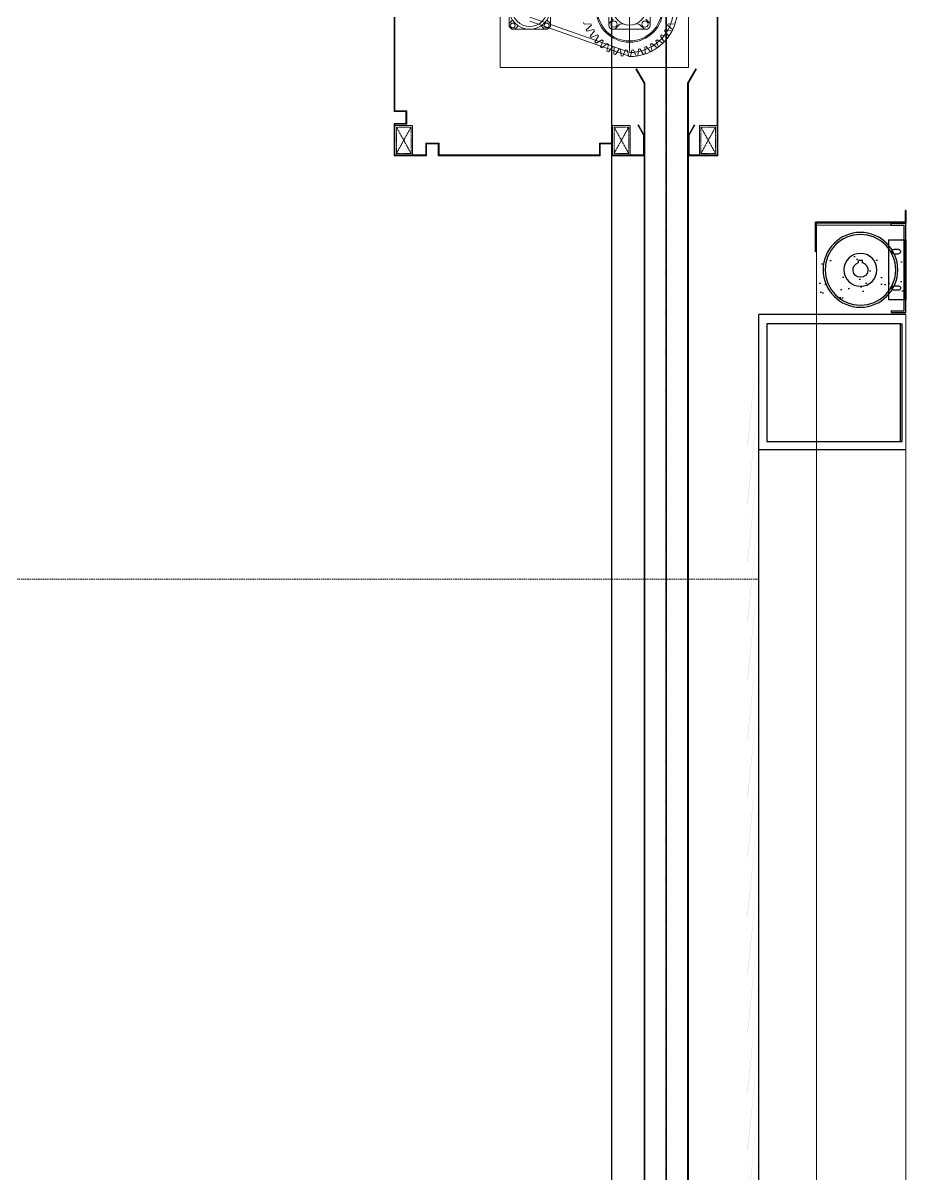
# Model space of a CAD drawing. Header units: millimetres. Extents: x 0 to 420000, y 0 to 297000.
# Drawn here: x 229511 to 231013, y 46219 to 48176 of the extents above; entities that cross this region are included whole.
import ezdxf

# ---------------------------------------------------------------- set-up
doc = ezdxf.new("R2010")
doc.units = ezdxf.units.MM
for name, pattern in [('CEN', [62, 60, -1, 0, -1]), ('CENTER', [2, 1.25, -0.25, 0.25, -0.25]), ('HIDDEN', [0.375, 0.25, -0.125]), ('HIDDENX2', [0.75, 0.5, -0.25])]:
    doc.linetypes.add(name, pattern=pattern)
for name, color, linetype in [('5HAT', 5, 'Continuous'), ('CEN', 1, 'CEN'), ('col', 1, 'Continuous'), ('FOR', 4, 'Continuous')]:
    doc.layers.add(name, color=color, linetype=linetype)
for name, color, linetype, lineweight in [('A-CONC-LIN1', 2, 'Continuous', 40), ('A-ELEV-LIN2', 7, 'Continuous', 25), ('A-ELEV-LIN3', 8, 'Continuous', 18), ('A-XXXX-HID', 8, 'HIDDEN', 18), ('DJ', 7, 'Continuous', 5)]:
    doc.layers.add(name, color=color, linetype=linetype, lineweight=lineweight)

# ---------------------------------------------------------------- blocks, each defined once
blk = doc.blocks.new('방화스크린(냉동)')
at = {"layer": 'A-ELEV-LIN3'}
for p, q in [((225760, 84217.2), (225760, 84362.8)), ((225724.8, 84318.1), (225724.8, 84261.8)), ((225795.2, 84318.1), (225795.2, 84261.8)), ((225759.1, 84215.3), (225929.5, 84275.3)), ((225894.5, 84290), (225894.5, 84259.7)), ((225964.8, 84290), (225964.8, 84259.7)), ((225682.8, 84263.4), (225681.9, 84266.1)), ((225682.8, 84263.4), (225694.4, 84264.2)), ((225686.6, 84254.2), (225695.4, 84261.8)), ((225695.4, 84261.8), (225694.4, 84264.2)), ((225732.2, 84272.2), (225724.8, 84264.8)), ((225742.2, 84262.2), (225734.8, 84254.8)), ((225759, 84208.4), (225929.4, 84268.4)), ((225777.8, 84262.2), (225785.2, 84254.8)), ((225787.8, 84272.2), (225795.2, 84264.8)), ((225825.6, 84264.2), (225824.6, 84261.8)), ((225833.4, 84254.2), (225824.6, 84261.8)), ((225837.2, 84263.4), (225825.6, 84264.2)), ((225838.1, 84266.1), (225837.2, 84263.4)), ((225900.3, 84270.6), (225894.5, 84264.8)), ((225910.3, 84260.7), (225904.5, 84254.9)), ((225949, 84260.7), (225954.8, 84254.9)), ((225959, 84270.6), (225964.8, 84264.8)), ((225687.9, 84251.7), (225686.6, 84254.2)), ((225687.9, 84251.7), (225699.2, 84254.3)), ((225693.1, 84243.1), (225700.6, 84252)), ((225694.8, 84240.9), (225693.1, 84243.1)), ((225694.8, 84240.9), (225705.5, 84245.2)), ((225700.6, 84252), (225699.2, 84254.3)), ((225701.3, 84233.3), (225707.2, 84243.2)), ((225703.3, 84231.3), (225713.2, 84237.2)), ((225707.2, 84243.2), (225705.5, 84245.2)), ((225715.2, 84235.5), (225713.2, 84237.2)), ((225788.1, 84254.8), (225731.9, 84254.8)), ((225806.8, 84237.2), (225804.8, 84235.5)), ((225816.7, 84231.3), (225806.8, 84237.2)), ((225814.5, 84245.2), (225812.8, 84243.2)), ((225818.7, 84233.3), (225812.8, 84243.2)), ((225825.2, 84240.9), (225814.5, 84245.2)), ((225820.8, 84254.3), (225819.4, 84252)), ((225826.9, 84243.1), (225819.4, 84252)), ((225832.1, 84251.7), (225820.8, 84254.3)), ((225826.9, 84243.1), (225825.2, 84240.9)), ((225833.4, 84254.2), (225832.1, 84251.7)), ((225959.9, 84254.9), (225899.4, 84254.9)), ((225703.3, 84231.3), (225701.3, 84233.3)), ((225710.9, 84224.8), (225715.2, 84235.5)), ((225713.2, 84223.1), (225710.9, 84224.8)), ((225713.2, 84223.1), (225722, 84230.6)), ((225721.7, 84217.9), (225724.3, 84229.2)), ((225724.2, 84216.6), (225721.7, 84217.9)), ((225724.3, 84229.2), (225722, 84230.6)), ((225724.2, 84216.6), (225731.8, 84225.4)), ((225734.2, 84224.4), (225731.8, 84225.4)), ((225733.4, 84212.8), (225734.2, 84224.4)), ((225736.1, 84211.9), (225742.3, 84221.8)), ((225744.8, 84221.1), (225742.3, 84221.8)), ((225745.8, 84209.6), (225744.8, 84221.1)), ((225748.6, 84209.1), (225753.2, 84219.8)), ((225755.8, 84219.6), (225753.2, 84219.8)), ((225758.6, 84208.4), (225755.8, 84219.6)), ((225761.4, 84208.4), (225764.2, 84219.6)), ((225766.8, 84219.8), (225764.2, 84219.6)), ((225771.4, 84209.1), (225766.8, 84219.8)), ((225774.2, 84209.6), (225775.2, 84221.1)), ((225777.7, 84221.8), (225775.2, 84221.1)), ((225783.9, 84211.9), (225777.7, 84221.8)), ((225788.2, 84225.4), (225785.8, 84224.4)), ((225786.6, 84212.8), (225785.8, 84224.4)), ((225795.8, 84216.6), (225788.2, 84225.4)), ((225798, 84230.6), (225795.7, 84229.2)), ((225798.3, 84217.9), (225795.7, 84229.2)), ((225798.3, 84217.9), (225795.8, 84216.6)), ((225806.9, 84223.1), (225798, 84230.6)), ((225809.1, 84224.8), (225804.8, 84235.5)), ((225809.1, 84224.8), (225806.9, 84223.1)), ((225818.7, 84233.3), (225816.7, 84231.3)), ((225736.1, 84211.9), (225733.4, 84212.8)), ((225748.6, 84209.1), (225745.8, 84209.6)), ((225761.4, 84208.4), (225758.6, 84208.4)), ((225774.2, 84209.6), (225771.4, 84209.1)), ((225786.6, 84212.8), (225783.9, 84211.9)), ((225647.1, 84187.8), (225646, 84187.2)), ((225660, 84163), (225646, 84187.2)), ((225661.2, 84163.4), (225647.1, 84187.8)), ((225733.8, 84163.4), (225747.9, 84187.8)), ((225735, 84163), (225749, 84187.2)), ((225747.9, 84187.8), (225749, 84187.2)), ((225660, 84163), (225660, 79540)), ((225661.2, 84163.4), (225661.2, 79540)), ((225733.8, 84163.4), (225733.8, 79540)), ((225735, 84163), (225735, 79540))]:
    blk.add_line(p, q, dxfattribs=at)
blk.add_lwpolyline([(225980, 84390), (225660, 84390), (225660, 84190), (225980, 84190)], close=True, dxfattribs=at)
for centre, radius in [((225760, 84290), 57.2), ((225760, 84290), 55), ((225760, 84290), 28.1), ((225929.7, 84290), 35.1), ((225929.7, 84290), 30.4), ((225733.6, 84263.6), 5.28), ((225786.4, 84263.6), 5.28), ((225900.8, 84261.2), 4.16), ((225958.5, 84261.2), 4.16)]:
    blk.add_circle(centre, radius, dxfattribs=at)
for centre, radius, start, end in [((225760, 84290), 81.6, 62.9421, 269.3324), ((225760, 84290), 74.7, 62.9395, 269.3349), ((225731.9, 84261.8), 7.04, 180, 270), ((225747.2, 84257.2), 7.04, 68.5782, 135), ((225772.9, 84257.2), 7.04, 45, 111.4218), ((225788.1, 84261.8), 7.04, 270, 0), ((225929.7, 84290), 46.4, 220.779, 229.221), ((225929.7, 84290), 46.4, 310.779, 319.221)]:
    blk.add_arc(centre, radius, start, end, dxfattribs=at)
at = {"layer": 'CEN', "color": 1, "linetype": 'CENTER'}
blk.add_line((225697.5, 79540), (225697.5, 84319.7), dxfattribs=at)
at = {"layer": 'DJ', "color": 4}
for p, q in [((225697.2, 79541.5), (225697.2, 84287.2)), ((225697.9, 79541.5), (225697.9, 84287.2))]:
    blk.add_line(p, q, dxfattribs=at)
at = {"layer": 'DJ', "color": 8, "linetype": 'HIDDENX2'}
for p, q in [((225638.7, 84043.7), (225613.7, 84088.7)), ((225638.7, 84088.7), (225613.7, 84043.7)), ((225786.3, 84043.7), (225761.3, 84088.7)), ((225786.3, 84088.7), (225761.3, 84043.7)), ((226156.3, 84043.7), (226131.3, 84088.7)), ((226156.3, 84088.7), (226131.3, 84043.7))]:
    blk.add_line(p, q, dxfattribs=at)
at = {"layer": 'DJ', "color": 4}
for points in [[(225746, 84091.7), (225745, 84092.3), (225735, 84075), (225735, 84040), (225790, 84040), (225790, 84060), (225810, 84060), (225810, 84040), (226085, 84040), (226085, 84060), (226105, 84060), (226105, 84040), (226160, 84040), (226160, 84095), (226140, 84095), (226140, 84115), (226160, 84115), (226160, 84365)], [(225610, 84440), (225610, 84040), (225660, 84040), (225660, 84075), (225650, 84092.3), (225649, 84091.7)]]:
    blk.add_lwpolyline(points, dxfattribs=at)
at = {"layer": 'DJ', "color": 8}
for points in [[(225746, 84091.7), (225736.2, 84074.7), (225736.2, 84041.2), (225788.8, 84041.2), (225788.8, 84061.2), (225811.2, 84061.2), (225811.2, 84041.2), (226083.8, 84041.2), (226083.8, 84061.2), (226106.2, 84061.2), (226106.2, 84041.2), (226158.8, 84041.2), (226158.8, 84093.8), (226138.8, 84093.8), (226138.8, 84116.2), (226158.8, 84116.2), (226158.8, 84363.8), (226138.8, 84363.8), (226138.8, 84386.2), (226158.8, 84386.2), (226158.8, 84438.8), (225611.2, 84438.8)], [(225611.2, 84438.8), (225611.2, 84041.2), (225658.8, 84041.2), (225658.8, 84074.7), (225649, 84091.7)]]:
    blk.add_lwpolyline(points, dxfattribs=at)
at = {"layer": 'DJ', "color": 5}
for points in [[(225641.2, 84091.2), (225641.2, 84041.2), (225611.2, 84041.2), (225611.2, 84091.2)], [(225788.8, 84091.2), (225788.8, 84041.2), (225758.8, 84041.2), (225758.8, 84091.2)], [(226158.8, 84091.2), (226158.8, 84041.2), (226128.8, 84041.2), (226128.8, 84091.2)]]:
    blk.add_lwpolyline(points, close=True, dxfattribs=at)
at = {"layer": 'DJ', "color": 8, "linetype": 'HIDDENX2'}
for points in [[(225638.7, 84088.7), (225638.7, 84043.7), (225613.7, 84043.7), (225613.7, 84088.7)], [(225786.3, 84088.7), (225786.3, 84043.7), (225761.3, 84043.7), (225761.3, 84088.7)], [(226156.3, 84088.7), (226156.3, 84043.7), (226131.3, 84043.7), (226131.3, 84088.7)]]:
    blk.add_lwpolyline(points, close=True, dxfattribs=at)
blk = doc.blocks.new('afa')
at = {"color": 2}
for p, q in [((806.3, 304.9), (776.3, 304.9)), ((776.3, 304.9), (776.3, 202.9)), ((779.5, 304.9), (779.5, 202.9)), ((806.3, 304.9), (806.3, 202.9)), ((776.3, 202.9), (806.3, 202.9))]:
    blk.add_line(p, q, dxfattribs=at)
at = {"layer": 'FOR', "color": 2}
for p, q in [((789.2, 288.6), (796.7, 288.6)), ((796.7, 281.1), (789.2, 281.1)), ((796.7, 226.6), (789.2, 226.6)), ((789.2, 219.1), (796.7, 219.1))]:
    blk.add_line(p, q, dxfattribs=at)
for centre, start, end in [((789.2, 284.9), 90, 270), ((796.7, 284.9), 270, 90), ((789.2, 222.9), 90, 270), ((796.7, 222.9), 270, 90)]:
    blk.add_arc(centre, 3.75, start, end, dxfattribs=at)
blk = doc.blocks.new('ffafad')
at = {"color": 1}
for p, q in [((1230.4, 298.4), (1230.4, 302.2)), ((1230.4, 302.2), (1236.9, 302.2)), ((1236.9, 298.4), (1236.9, 302.2))]:
    blk.add_line(p, q, dxfattribs=at)
blk.add_circle((1233.7, 286.1), 60, dxfattribs=at)
blk.add_arc((1233.7, 286.1), 12.7, 104.8272, 75.1728, dxfattribs=at)
blk = doc.blocks.new('fd fgg')
at = {"color": 2}
for p, q in [((14637.7, 7902.8), (14637.7, 7906)), ((14637.7, 7906), (14662.7, 7906)), ((14662.7, 7754), (14662.7, 7906)), ((14637.7, 7902.8), (14659.5, 7902.8)), ((14659.5, 7757.2), (14659.5, 7902.8)), ((14637.7, 7757.2), (14637.7, 7754)), ((14637.7, 7757.2), (14659.5, 7757.2)), ((14637.7, 7754), (14662.7, 7754)), ((14637.7, 7754), (14662.7, 7754))]:
    blk.add_line(p, q, dxfattribs=at)
blk = doc.blocks.new('f a fa')
at = {"color": 5}
for p, q in [((1306, 422.3), (1306, 400.7)), ((1306, 422.3), (1307.6, 422.3)), ((1307.6, 422.3), (1307.6, 402.3)), ((1306, 400.7), (1458, 400.7)), ((1307.6, 402.3), (1459.6, 402.3)), ((1458, 352.3), (1458, 400.7)), ((1459.6, 352.3), (1459.6, 402.3))]:
    blk.add_line(p, q, dxfattribs=at)
blk = doc.blocks.new('냉동오버헤드(220321)')
h = blk.add_hatch()
h.set_pattern_fill('AR-SAND', color=256, style=0)
h.set_pattern_definition([(142.5, (21543436.945, 50956974.384), (1.600031296, 48.941323733), [0, -38.608, 0, -43.18, 0, -41.275]), (172.5, (21543436.945, 50956974.384), (-44.95232831, 71.68251006), [0, -20.828, 0, -34.798, 0, -13.335]), (212.5, (21543468.187, 50956974.384), (-79.099237024, 0.143718468), [0, -12.7, 0, -45.72, 0, -59.69]), (222.5, (21543468.19, 50956974.384), (-76.35564525, 22.292932326), [0, -6.35, 0, -29.972, 0, -34.29])])
h.paths.add_polyline_path([(803.2, 3330), (953.2, 3330), (953.2, 3256.8), (838.8, 3256.8, 0.118468), (840.7, 3264.8, 1), (805.7, 3264.8, 0.118253), (807.6, 3256.8), (803.2, 3256.8)])
at = {"layer": 'col'}
for points in [[(1050, 3229.8, 0.013757), (1070, 3008.9), (1069.2, 3008.7, -0.012852)], [(1050, 3229.8, 0.013757), (1070, 3008.9), (1069.2, 3008.7, -0.012852)], [(1050, 3129.8, 0.013757), (1070, 2908.9), (1069.2, 2908.7, -0.012852)], [(1050, 3129.8, 0.013757), (1070, 2908.9), (1069.2, 2908.7, -0.012852)], [(1050, 3029.8, 0.013757), (1070, 2808.9), (1069.2, 2808.7, -0.012852)], [(1050, 3029.8, 0.013757), (1070, 2808.9), (1069.2, 2808.7, -0.012852)], [(1050, 2929.8, 0.013757), (1070, 2708.9), (1069.2, 2708.7, -0.012852)], [(1050, 2929.8, 0.013757), (1070, 2708.9), (1069.2, 2708.7, -0.012852)], [(1050, 2929.8, 0.013757), (1070, 2708.9), (1069.2, 2708.7, -0.012852)], [(1050, 2929.8, 0.013757), (1070, 2708.9), (1069.2, 2708.7, -0.012852)], [(1050, 2829.8, 0.013757), (1070, 2608.9), (1069.2, 2608.7, -0.012852)], [(1050, 2829.8, 0.013757), (1070, 2608.9), (1069.2, 2608.7, -0.012852)], [(1050, 2829.8, 0.013757), (1070, 2608.9), (1069.2, 2608.7, -0.012852)], [(1050, 2829.8, 0.013757), (1070, 2608.9), (1069.2, 2608.7, -0.012852)], [(1050, 2829.8, 0.013757), (1070, 2608.9), (1069.2, 2608.7, -0.012852)], [(1050, 2829.8, 0.013757), (1070, 2608.9), (1069.2, 2608.7, -0.012852)], [(1050, 2729.8, 0.013757), (1070, 2508.9), (1069.2, 2508.7, -0.012852)], [(1050, 2629.8, 0.013757), (1070, 2408.9), (1069.2, 2408.7, -0.012852)], [(1050, 2529.8, 0.013757), (1070, 2308.9), (1069.2, 2308.7, -0.012852)], [(1050, 2429.8, 0.013757), (1070, 2208.9), (1069.2, 2208.7, -0.012852)], [(1050, 2329.8, 0.013757), (1070, 2108.9), (1069.2, 2108.7, -0.012852)], [(1050, 2229.8, 0.013757), (1070, 2008.9), (1069.2, 2008.7, -0.012852)], [(1050, 2129.8, 0.013757), (1070, 1908.9), (1069.2, 1908.7, -0.012852)], [(1050, 2029.8, 0.013757), (1070, 1808.9), (1069.2, 1808.7, -0.012852)], [(1050, 1929.8, 0.013757), (1070, 1708.9), (1069.2, 1708.7, -0.012852)], [(1050, 1829.8, 0.013757), (1070, 1608.9), (1069.2, 1608.7, -0.012852)]]:
    blk.add_hatch(color=256, dxfattribs=at).paths.add_polyline_path(points)
at = {"color": 5}
blk.add_line((952, 3336.8, -23.9), (953.6, 3336.8, -23.9), dxfattribs=at)
at = {"ltscale": 0.002}
blk.add_line((1050, 0, 14.1), (1050, 3230, 14.1), dxfattribs=at)
blk.add_line((800, 3000, 14.1), (1050, 3000, 14.1))
at = {"ltscale": 0.002, "elevation": -23.9}
blk.add_lwpolyline([(809.6, 3214.3), (1036.8, 3214.3), (1036.8, 3014.3), (809.6, 3014.3)], close=True, dxfattribs=at)
at = {"color": 3}
blk.add_circle((877.4, 3306, -23.9), 63.5, dxfattribs=at)
at = {"layer": '5HAT', "color": 0}
blk.add_line((800, 3230, 14.1), (1050, 3230, 14.1), dxfattribs=at)
at = {"layer": '5HAT', "color": 2}
for p, q in [((806.4, 3014.3, 14.1), (806.4, 3214.3, 14.1)), ((809.6, 3214.3, 14.1), (806.4, 3214.3, 14.1)), ((809.6, 3014.3, 14.1), (809.6, 3214.3, 14.1)), ((809.6, 3014.3, 14.1), (806.4, 3014.3, 14.1))]:
    blk.add_line(p, q, dxfattribs=at)
at = {"layer": '5HAT', "color": 0}
blk.add_circle((877.4, 3306, -23.9), 28, dxfattribs=at)
at = {"layer": 'A-ELEV-LIN3'}
for p, q in [((952, 3382, 14.1), (803.2, 3382, 14.1)), ((952, 644.8, 14.1), (952, 3382, 14.1)), ((800, 644.8, 14.1), (800, 3230, 14.1))]:
    blk.add_line(p, q, dxfattribs=at)
at = {"color": 3}
for name, p in [('f a fa', (-506, 2984.5, -23.9)), ('ffafad', (-356.3, 3019.9, -23.9)), ('afa', (23.7, 3052.1, -23.9))]:
    blk.add_blockref(name, p, dxfattribs=at)
at = {"color": 0, "xscale": -1}
blk.add_blockref('fd fgg', (15462.7, -4520.8, -23.9), dxfattribs=at)
blk.add_blockref('fd fgg', (15462.7, -4520.8, -23.9), dxfattribs=at)
blk = doc.blocks.new('오버헤드도어(저온2)(220321)(3F)')
at = {"xscale": -1}
blk.add_blockref('냉동오버헤드(220321)', (800, 0, -14.1), dxfattribs=at)
blk = doc.blocks.new('3층')
at = {"layer": 'A-ELEV-LIN2'}
blk.add_line((4800823.8, -412118.7), (4800823.8, -403268.7), dxfattribs=at)
blk.add_blockref('오버헤드도어(저온2)(220321)(3F)', (4801323.8, -411118.7))
at = {"layer": 'A-CONC-LIN1', "xscale": -1}
blk.add_blockref('방화스크린(냉동)', (5026613.8, -491658.7), dxfattribs=at)
blk = doc.blocks.new('11ton')
at = {"layer": 'A-XXXX-HID', "color": 253, "ltscale": 10}
for q in [(8774735.2, 883231.9), (8763845.2, 880435.9)]:
    blk.add_line((8763845.2, 883231.9), q, dxfattribs=at)

msp = doc.modelspace()

# ---------------------------------------------------------------- block references
msp.add_blockref('3층', (-4570311.3, 455568.7))
at = {"xscale": -1}
msp.add_blockref('11ton', (8994607.7, -836001.9), dxfattribs=at)

doc.saveas('drawing.dxf')
